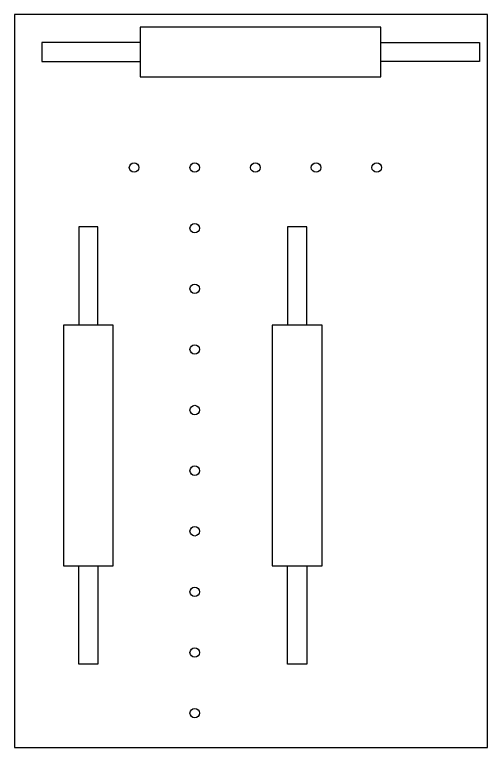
# Model space of a CAD drawing. Header units: inches. Extents: x -8 to 7069, y -18 to 1274.
# Drawn here: x -7.91 to 1.91, y -18.23 to -3 of the extents above; entities that cross this region are included whole.
import ezdxf

# ---------------------------------------------------------------- set-up
doc = ezdxf.new("R2010")
doc.units = ezdxf.units.IN
doc.header["$MEASUREMENT"] = 0
for name, color, linetype in [('TOOL_301', 30, 'Continuous'), ('TOOL_302', 30, 'Continuous'), ('TOOL_303', 30, 'Continuous'), ('TOOL_304', 30, 'Continuous'), ('TOOL_305', 30, 'Continuous'), ('TOOL_306', 30, 'Continuous'), ('TOOL_307', 30, 'Continuous'), ('TOOL_308', 30, 'Continuous'), ('TOOL_309', 30, 'Continuous'), ('TOOL_310', 30, 'Continuous'), ('TOOL_311', 30, 'Continuous'), ('TOOL_312', 30, 'Continuous'), ('TOOL_313', 30, 'Continuous'), ('TOOL_314', 30, 'Continuous')]:
    doc.layers.add(name, color=color, linetype=linetype)

msp = doc.modelspace()

# ---------------------------------------------------------------- linework, layer by layer
for points in [[(-7.908189, -18.226966), (1.908189, -18.226966), (1.908189, -3), (-7.908189, -3)], [(-0.301935, -4.295278), (-0.301935, -3.257775), (-5.299113, -3.257775), (-5.299113, -4.295278)], [(-6.897288, -14.452501), (-5.859785, -14.452501), (-5.859785, -9.455322), (-6.897288, -9.455322)], [(-2.561056, -14.452501), (-1.523553, -14.452501), (-1.523553, -9.455322), (-2.561056, -9.455322)]]:
    msp.add_lwpolyline(points, close=True)
for points in [[(-5.299113, -3.577006), (-7.34583, -3.577006), (-7.34583, -3.976046), (-5.299113, -3.976046)], [(-0.301935, -3.577006), (1.744782, -3.577006), (1.744782, -3.976046), (-0.301935, -3.976046)], [(-6.179016, -9.455322), (-6.179016, -7.408605), (-6.578056, -7.408605), (-6.578056, -9.455322)], [(-1.842785, -9.455322), (-1.842785, -7.408605), (-2.241825, -7.408605), (-2.241825, -9.455322)], [(-6.179016, -14.452501), (-6.179016, -16.499218), (-6.578056, -16.499218), (-6.578056, -14.452501)], [(-1.842785, -14.452501), (-1.842785, -16.499218), (-2.241825, -16.499218), (-2.241825, -14.452501)]]:
    msp.add_lwpolyline(points)
at = {"layer": 'TOOL_301'}
msp.add_circle((-4.169107, -17.516325), 0.0985, dxfattribs=at)
at = {"layer": 'TOOL_302'}
msp.add_circle((-4.169107, -16.256525), 0.0985, dxfattribs=at)
at = {"layer": 'TOOL_303'}
msp.add_circle((-4.169107, -14.996725), 0.0985, dxfattribs=at)
at = {"layer": 'TOOL_304'}
msp.add_circle((-4.169107, -13.736925), 0.0985, dxfattribs=at)
at = {"layer": 'TOOL_305'}
msp.add_circle((-4.169107, -12.477125), 0.0985, dxfattribs=at)
at = {"layer": 'TOOL_306'}
msp.add_circle((-4.169107, -11.217325), 0.0985, dxfattribs=at)
at = {"layer": 'TOOL_307'}
msp.add_circle((-4.169107, -9.957525), 0.0985, dxfattribs=at)
at = {"layer": 'TOOL_308'}
msp.add_circle((-4.169107, -8.697725), 0.0985, dxfattribs=at)
at = {"layer": 'TOOL_309'}
msp.add_circle((-4.169107, -7.437925), 0.0985, dxfattribs=at)
at = {"layer": 'TOOL_310'}
msp.add_circle((-5.428907, -6.178125), 0.0985, dxfattribs=at)
at = {"layer": 'TOOL_311'}
msp.add_circle((-4.169107, -6.178125), 0.0985, dxfattribs=at)
at = {"layer": 'TOOL_312'}
msp.add_circle((-2.909307, -6.178125), 0.0985, dxfattribs=at)
at = {"layer": 'TOOL_313'}
msp.add_circle((-1.649507, -6.178125), 0.0985, dxfattribs=at)
at = {"layer": 'TOOL_314'}
msp.add_circle((-0.389707, -6.178125), 0.0985, dxfattribs=at)

doc.saveas('drawing.dxf')
